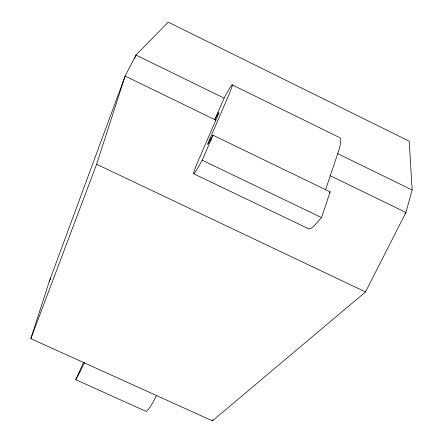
<?xml version="1.0" encoding="UTF-8"?>
<svg xmlns="http://www.w3.org/2000/svg" width="443" height="443" viewBox="0 0 443 443"><rect width="100%" height="100%" fill="white"/><g stroke="black" fill="none" stroke-linecap="round" stroke-linejoin="round"><path stroke-width="0.66" d="M412.162 190.025L405.915 212.479L365.525 291.943L212.418 420.85L30.838 338.64L49.217 281.593L125.136 76.074L135.968 55.065L168.218 22.15L409.216 141.19L412.162 190.025L337.588 153.583M30.838 338.64L96.618 164.27L125.136 76.074L215.99 120.214M193.735 173.8L308.732 228.854A37.937 7.188 -63.5 0 0 315.111 224.723L321.557 217.591L330.14 191.897L213.005 135.204L208.055 143.864A5.693 0.299 -64.5 0 1 208.431 142.203L228.571 95.599A40.557 1.949 -64.4 0 0 228.621 89.973L224.092 98.124L214.755 119.61L217.729 114.272A10.111 0.487 -64.4 0 1 217.552 116.227L200.978 154.43A38.419 2.005 -64.5 0 0 197.539 168.34L202.218 160.228L213.005 135.204M325.599 189.715L339.056 149.645A40.086 7.022 -63.4 0 0 339.416 137.474L232.138 84.851M134.761 58.304L135.968 55.065L224.092 98.124M156.373 395.671A22.953 2.597 -65.8 0 1 148.582 409.016L146.334 411.503L75.742 379.695L83.345 362.817M49.217 281.593L50.751 278.497M212.418 420.85L213.028 419.621M75.742 379.695L77.353 376.899A23.13 0.714 -65.1 0 0 84.569 362.452M329.282 192.877L330.14 191.897M404.908 213.421L405.915 212.479L329.985 175.589M96.618 164.27L365.525 291.943M202.218 160.228L321.557 217.591M209.827 139.019L211.067 139.623"/></g></svg>
